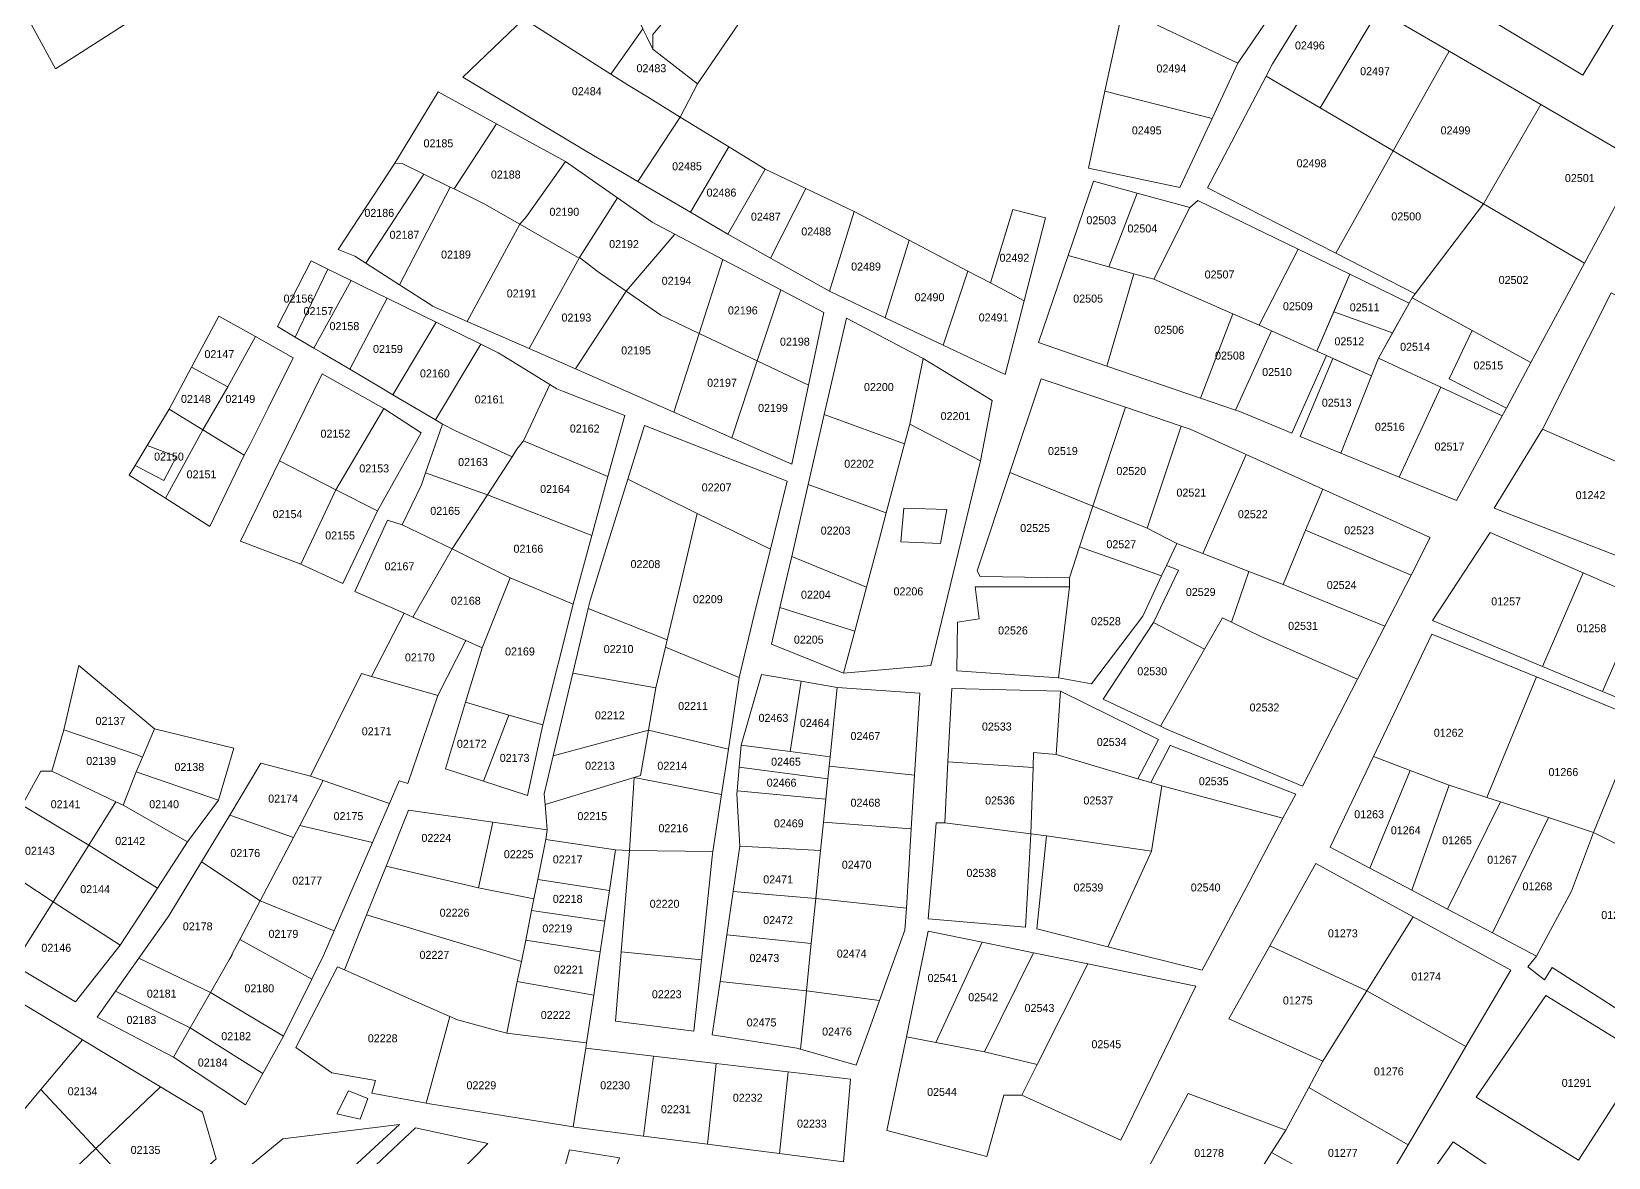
# Model space of a CAD drawing. Header units: metres. Extents: x 245225 to 248406, y 1633796 to 1637634.
# Drawn here: x 247748.6 to 248044.1, y 1635995.3 to 1636206.3 of the extents above; entities that cross this region are included whole.
import ezdxf
from ezdxf.enums import TextEntityAlignment as Align

# ---------------------------------------------------------------- set-up
doc = ezdxf.new("R2010")
doc.units = ezdxf.units.M
doc.header["$MEASUREMENT"] = 0
doc.layers.add('historique_numero_parcelle', color=7, linetype='Continuous')
doc.layers.add('LIMITES_PARCELLES', color=7, linetype='Continuous', lineweight=0, true_color=0xffffff)
doc.styles.add('Style-FANCY', font='FANCY.shx')

msp = doc.modelspace()

# ---------------------------------------------------------------- linework, layer by layer
at = {"layer": 'limites_parcelles', "flags": 128}
for points in [[(247749.722, 1636220.189), (247758.85, 1636225.349), (247766.655, 1636208.019), (247753.161, 1636199.287), (247744.298, 1636215.559), (247749.722, 1636220.189)], [(247863.202, 1636206.795), (247857.208, 1636198.311), (247840.883, 1636208.701), (247853.968, 1636217.415), (247862.231, 1636208.758), (247863.202, 1636206.795)], [(247881.911, 1636208.898), (247873.415, 1636196.513), (247865.08, 1636202.995), (247865.08, 1636205.773), (247873.251, 1636215.615), (247881.911, 1636208.898)], [(248001.07, 1636210.307), (247990.087, 1636192.001), (247979.966, 1636197.947), (247981.156, 1636200.217), (247990.999, 1636216.171), (248001.07, 1636210.307)], [(247870.199, 1636190.268), (247862.236, 1636178.217), (247852.91, 1636183.68), (247829.453, 1636197.747), (247840.883, 1636208.701), (247857.208, 1636198.311), (247860.45, 1636196.248), (247864.055, 1636194.037), (247870.199, 1636190.268)], [(247873.415, 1636196.513), (247870.199, 1636190.268), (247864.055, 1636194.037), (247860.45, 1636196.248), (247857.208, 1636198.311), (247863.202, 1636206.795), (247863.941, 1636205.299), (247865.08, 1636202.995), (247873.415, 1636196.513)], [(247990.087, 1636192.001), (248003.814, 1636183.937), (247993.037, 1636164.752), (247968.984, 1636176.993), (247979.966, 1636197.947), (247990.087, 1636192.001)], [(247835.748, 1636189.025), (247827.822, 1636176.795), (247827.092, 1636177.153), (247822.181, 1636179.567), (247818.117, 1636181.564), (247816.723, 1636181.662), (247824.819, 1636194.997), (247835.748, 1636189.025)], [(247841.4, 1636171.642), (247840.165, 1636170.184), (247833.463, 1636174.023), (247827.822, 1636176.795), (247835.748, 1636189.025), (247848.676, 1636181.961), (247841.4, 1636171.642)], [(247822.181, 1636179.567), (247811.31, 1636162.906), (247809.253, 1636164.234), (247806.086, 1636165.47), (247816.723, 1636181.662), (247818.117, 1636181.564), (247822.181, 1636179.567)], [(247858.468, 1636175.114), (247851.331, 1636163.983), (247851.321, 1636163.99), (247851.239, 1636163.84), (247848.215, 1636165.572), (247840.165, 1636170.184), (247841.4, 1636171.642), (247848.676, 1636181.961), (247856.206, 1636176.696), (247858.468, 1636175.114)], [(247827.822, 1636176.795), (247833.463, 1636174.023), (247840.165, 1636170.184), (247830.278, 1636151.992), (247823.805, 1636154.841), (247823.668, 1636154.929), (247817.587, 1636158.854), (247827.092, 1636177.153), (247827.822, 1636176.795)], [(247851.331, 1636163.983), (247858.468, 1636175.114), (247864.948, 1636170.584), (247869.183, 1636168.353), (247860.089, 1636157.637), (247854.821, 1636161.291), (247851.331, 1636163.983)], [(247950.512, 1636162.229), (247955.795, 1636176.008), (247965.678, 1636173.309), (247958.958, 1636159.876), (247955.213, 1636160.92), (247950.512, 1636162.229)], [(247986.005, 1636165.511), (247978.67, 1636151.277), (247973.776, 1636153.412), (247958.958, 1636159.876), (247965.678, 1636173.309), (247967.219, 1636174.657), (247986.005, 1636165.511)], [(248039.648, 1636162.884), (248029.601, 1636144.258), (248007.358, 1636156.425), (248007.928, 1636157.174), (248020.724, 1636174.001), (248039.648, 1636162.884)], [(247830.278, 1636151.992), (247840.165, 1636170.184), (247848.215, 1636165.572), (247851.239, 1636163.84), (247841.9, 1636146.878), (247830.278, 1636151.992)], [(247878.21, 1636163.598), (247873.759, 1636149.732), (247866.569, 1636153.141), (247860.089, 1636157.637), (247869.183, 1636168.353), (247878.21, 1636163.598)], [(247995.672, 1636160.804), (247989.51, 1636146.399), (247980.998, 1636150.23), (247978.67, 1636151.277), (247986.005, 1636165.511), (247995.672, 1636160.804)], [(247851.331, 1636163.983), (247854.821, 1636161.291), (247860.089, 1636157.637), (247850.559, 1636143.067), (247841.9, 1636146.878), (247851.239, 1636163.84), (247851.321, 1636163.99), (247851.331, 1636163.983)], [(247801.553, 1636146.963), (247808.506, 1636159.65), (247810.923, 1636158.465), (247815.31, 1636156.313), (247808.274, 1636143), (247803.142, 1636146.026), (247801.553, 1636146.963)], [(247919.495, 1636147.505), (247924.094, 1636161.416), (247928.316, 1636159.206), (247934.647, 1636155.847), (247931.094, 1636142.008), (247919.495, 1636147.505)], [(247958.958, 1636159.876), (247973.776, 1636153.412), (247967.68, 1636137.602), (247950.157, 1636143.612), (247955.213, 1636160.92), (247958.958, 1636159.876)], [(247808.274, 1636143), (247815.31, 1636156.313), (247822.041, 1636153.011), (247824.487, 1636151.811), (247816.358, 1636138.232), (247813.978, 1636139.636), (247808.274, 1636143)], [(247873.759, 1636149.732), (247869.012, 1636134.946), (247850.559, 1636143.067), (247860.089, 1636157.637), (247866.569, 1636153.141), (247873.759, 1636149.732)], [(248018.611, 1636150.269), (248014.274, 1636141.239), (248025.005, 1636135.736), (248024.237, 1636134.314), (248012.741, 1636139.636), (248001.027, 1636145.06), (248006.784, 1636155.394), (248007.358, 1636156.425), (248018.611, 1636150.269)], [(248065.705, 1636146.039), (248059.752, 1636132.28), (248055.271, 1636121.457), (248031.764, 1636131.763), (248031.93, 1636132.034), (248044.614, 1636157.319), (248065.705, 1636146.039)], [(247978.67, 1636151.277), (247980.998, 1636150.23), (247974.252, 1636135.348), (247967.68, 1636137.602), (247973.776, 1636153.412), (247978.67, 1636151.277)], [(248003.677, 1636149.817), (248001.027, 1636145.06), (247999.736, 1636141.798), (247991.271, 1636145.607), (247989.51, 1636146.399), (247992.676, 1636153.803), (248003.677, 1636149.817)], [(247913.235, 1636132.748), (247912.246, 1636129.036), (247897.181, 1636134.515), (247901.328, 1636152.592), (247915.748, 1636145.051), (247913.235, 1636132.748)], [(247789.469, 1636128.703), (247788.483, 1636126.927), (247780.764, 1636131.661), (247785.438, 1636139.743), (247790.611, 1636149.131), (247797.662, 1636145.184), (247792.956, 1636135.717), (247789.469, 1636128.703)], [(247824.327, 1636133.533), (247832.857, 1636147.705), (247836.108, 1636146.11), (247837.154, 1636145.467), (247845.76, 1636140.179), (247840.851, 1636129.578), (247839.608, 1636128.032), (247838.695, 1636126.63), (247828.098, 1636131.446), (247825.657, 1636132.748), (247824.327, 1636133.533)], [(247991.271, 1636145.607), (247984.832, 1636131.059), (247975.044, 1636135.076), (247974.252, 1636135.348), (247980.998, 1636150.23), (247991.271, 1636145.607)], [(248012.741, 1636139.636), (248004.921, 1636122.814), (247993.994, 1636127.299), (247999.736, 1636141.798), (248001.027, 1636145.06), (248012.741, 1636139.636)], [(247859.789, 1636134.336), (247856.663, 1636122.904), (247840.851, 1636129.578), (247845.76, 1636140.179), (247847.089, 1636139.363), (247848.327, 1636138.872), (247859.789, 1636134.336)], [(247768.051, 1636125.006), (247773.404, 1636122.168), (247775.785, 1636126.666), (247770.298, 1636128.695), (247774.46, 1636135.526), (247780.764, 1636131.661), (247773.751, 1636118.841), (247766.937, 1636123.177), (247768.051, 1636125.006)], [(247834.056, 1636119.505), (247822.473, 1636123.619), (247825.657, 1636132.748), (247828.098, 1636131.446), (247838.695, 1636126.63), (247834.056, 1636119.505)], [(247926.464, 1636125.869), (247917.164, 1636087.507), (247900.799, 1636086.049), (247902.891, 1636093.903), (247904.279, 1636099.116), (247905.101, 1636102.203), (247907.395, 1636110.818), (247908.802, 1636116.103), (247912.246, 1636129.036), (247913.235, 1636132.748), (247926.464, 1636125.869)], [(247856.663, 1636122.904), (247853.64, 1636111.847), (247834.056, 1636119.505), (247838.695, 1636126.63), (247839.608, 1636128.032), (247840.851, 1636129.578), (247856.663, 1636122.904)], [(247890.216, 1636122.032), (247887.096, 1636109.278), (247873.393, 1636116.01), (247860.366, 1636122.411), (247863.493, 1636132.483), (247876.125, 1636127.543), (247890.216, 1636122.032)], [(247976.263, 1636127.042), (247968.115, 1636108.469), (247963.231, 1636110.346), (247957.675, 1636113.257), (247964.07, 1636132.356), (247965.77, 1636131.782), (247976.263, 1636127.042)], [(248055.271, 1636121.457), (248049.083, 1636106.507), (248046.376, 1636107.824), (248022.722, 1636116.952), (248031.764, 1636131.763), (248055.271, 1636121.457)], [(247990.586, 1636120.571), (247987.396, 1636112.878), (247983.169, 1636102.683), (247976.764, 1636105.145), (247968.115, 1636108.469), (247976.263, 1636127.042), (247990.586, 1636120.571)], [(247834.056, 1636119.505), (247827.463, 1636109.379), (247818.117, 1636113.83), (247821.689, 1636121.371), (247822.473, 1636123.619), (247834.056, 1636119.505)], [(247870.249, 1636102.737), (247867.776, 1636092.297), (247852.948, 1636098.164), (247853.306, 1636099.675), (247856.091, 1636108.643), (247860.366, 1636122.411), (247873.393, 1636116.01), (247870.249, 1636102.737)], [(247907.395, 1636110.818), (247905.101, 1636102.203), (247891.086, 1636107.951), (247893.177, 1636117.062), (247894.176, 1636121.42), (247908.802, 1636116.103), (247907.395, 1636110.818)], [(247947.529, 1636117.356), (247945.016, 1636109.709), (247943.122, 1636103.948), (247926.4, 1636104.16), (247925.871, 1636105.218), (247931.992, 1636123.635), (247947.529, 1636117.356)], [(247853.64, 1636111.847), (247850.131, 1636099.014), (247838.357, 1636103.908), (247835.307, 1636105.44), (247827.463, 1636109.379), (247834.056, 1636119.505), (247853.64, 1636111.847)], [(247884.084, 1636096.965), (247881.22, 1636085.255), (247867.451, 1636090.922), (247867.776, 1636092.297), (247870.249, 1636102.737), (247873.393, 1636116.01), (247887.096, 1636109.278), (247884.084, 1636096.965)], [(247957.675, 1636113.257), (247963.231, 1636110.346), (247961.325, 1636106.266), (247960.397, 1636104.278), (247945.016, 1636109.709), (247947.529, 1636117.356), (247957.675, 1636113.257)], [(247818.117, 1636113.83), (247827.463, 1636109.379), (247820.083, 1636096.582), (247818.497, 1636097.286), (247809.253, 1636101.395), (247815.339, 1636114.756), (247818.117, 1636113.83)], [(247838.357, 1636103.908), (247833.066, 1636090.811), (247830.025, 1636092.163), (247820.083, 1636096.582), (247827.463, 1636109.379), (247835.307, 1636105.44), (247838.357, 1636103.908)], [(247960.397, 1636104.278), (247956.88, 1636096.751), (247947.25, 1636084.051), (247941.111, 1636085.216), (247943.122, 1636102.255), (247943.122, 1636103.948), (247945.016, 1636109.709), (247960.397, 1636104.278)], [(247968.115, 1636108.469), (247976.764, 1636105.145), (247973.51, 1636095.631), (247971.83, 1636096.456), (247968.456, 1636090.575), (247958.891, 1636095.587), (247963.575, 1636105.348), (247961.325, 1636106.266), (247963.231, 1636110.346), (247968.115, 1636108.469)], [(247904.279, 1636099.116), (247902.891, 1636093.903), (247888.887, 1636098.365), (247890.308, 1636104.558), (247891.086, 1636107.951), (247905.101, 1636102.203), (247904.279, 1636099.116)], [(247850.131, 1636099.014), (247844.443, 1636076.365), (247838.092, 1636078.22), (247829.944, 1636080.599), (247833.066, 1636090.811), (247838.357, 1636103.908), (247850.131, 1636099.014)], [(248002.226, 1636094.867), (247997.124, 1636084.935), (247979.106, 1636092.884), (247973.51, 1636095.631), (247976.764, 1636105.145), (247983.169, 1636102.683), (248002.226, 1636094.867)], [(247941.111, 1636085.216), (247922.061, 1636086.486), (247922.153, 1636095.636), (247926.189, 1636096.222), (247925.448, 1636102.255), (247943.122, 1636102.255), (247941.111, 1636085.216)], [(247820.083, 1636096.582), (247830.025, 1636092.163), (247824.758, 1636081.869), (247812.364, 1636085.449), (247818.497, 1636097.286), (247820.083, 1636096.582)], [(247867.776, 1636092.297), (247867.451, 1636090.922), (247865.656, 1636083.344), (247850.071, 1636086.036), (247852.948, 1636098.164), (247867.776, 1636092.297)], [(248062.016, 1636094.995), (248054.038, 1636078.051), (248043.023, 1636082.639), (248050.555, 1636100.009), (248061.232, 1636095.376), (248062.016, 1636094.995)], [(247973.51, 1636095.631), (247979.106, 1636092.884), (247997.124, 1636084.935), (247986.831, 1636064.896), (247961.325, 1636075.585), (247960.169, 1636076.132), (247968.456, 1636090.575), (247971.83, 1636096.456), (247973.51, 1636095.631)], [(248030.632, 1636085.383), (248021.33, 1636062.786), (248014.27, 1636065.102), (248006.993, 1636067.854), (248000.127, 1636070.451), (248011.067, 1636093.365), (248030.632, 1636085.383)], [(247879.212, 1636071.831), (247864.251, 1636075.365), (247865.656, 1636083.344), (247867.451, 1636090.922), (247881.22, 1636085.255), (247879.212, 1636071.831)], [(247771.707, 1636075.613), (247769.426, 1636070.325), (247768.454, 1636070.756), (247754.696, 1636075.413), (247757.521, 1636087.529), (247771.707, 1636075.613)], [(247812.364, 1636085.449), (247824.758, 1636081.869), (247819.149, 1636065.359), (247817.561, 1636065.888), (247815.714, 1636061.627), (247803.304, 1636065.919), (247800.945, 1636066.734), (247810.47, 1636085.996), (247812.364, 1636085.449)], [(248041.363, 1636056.212), (248032.875, 1636058.997), (248023.907, 1636061.94), (248021.33, 1636062.786), (248030.632, 1636085.383), (248050.032, 1636077.469), (248041.363, 1636056.212)], [(247914.126, 1636066.969), (247898.115, 1636068.646), (247898.291, 1636070.386), (247899.609, 1636083.403), (247915.087, 1636082.345), (247914.126, 1636066.969)], [(247941.429, 1636082.676), (247940.636, 1636070.791), (247936.403, 1636071.214), (247936.304, 1636068.363), (247920.371, 1636069.475), (247921.109, 1636083.205), (247941.429, 1636082.676)], [(248069.699, 1636069.446), (248059.278, 1636052.167), (248057.022, 1636048.426), (248041.363, 1636056.212), (248050.032, 1636077.469), (248069.699, 1636069.446)], [(247769.426, 1636070.325), (247768.243, 1636067.581), (247765.809, 1636061.337), (247764.455, 1636061.981), (247752.474, 1636067.687), (247754.696, 1636075.413), (247768.454, 1636070.756), (247769.426, 1636070.325)], [(247768.243, 1636067.581), (247769.426, 1636070.325), (247771.707, 1636075.613), (247786.552, 1636072.026), (247783.694, 1636062.289), (247768.243, 1636067.581)], [(247862.756, 1636066.872), (247861.57, 1636066.515), (247844.86, 1636061.481), (247844.707, 1636063.427), (247846.406, 1636070.587), (247864.251, 1636075.365), (247862.756, 1636066.872)], [(247879.212, 1636071.831), (247877.935, 1636063.296), (247861.57, 1636066.515), (247862.756, 1636066.872), (247864.251, 1636075.365), (247879.212, 1636071.831)], [(247897.874, 1636066.26), (247881.258, 1636068.427), (247881.617, 1636072.555), (247890.795, 1636071.361), (247898.291, 1636070.386), (247898.115, 1636068.646), (247897.874, 1636066.26)], [(247940.636, 1636070.791), (247955.939, 1636066.29), (247958.375, 1636065.573), (247960.427, 1636064.97), (247958.522, 1636052.693), (247938.837, 1636055.551), (247935.873, 1636055.974), (247936.304, 1636068.363), (247936.403, 1636071.214), (247940.636, 1636070.791)], [(247983.141, 1636058.865), (247960.427, 1636064.97), (247958.375, 1636065.573), (247962.035, 1636072.531), (247962.066, 1636072.516), (247985.561, 1636063.414), (247983.141, 1636058.865)], [(247764.455, 1636061.981), (247759.351, 1636053.853), (247746.857, 1636061.327), (247750.357, 1636067.687), (247752.474, 1636067.687), (247764.455, 1636061.981)], [(247800.945, 1636066.734), (247803.304, 1636065.919), (247798.907, 1636057.537), (247797.71, 1636055.256), (247785.785, 1636059.483), (247791.632, 1636069.169), (247800.945, 1636066.734)], [(247914.126, 1636066.969), (247913.495, 1636056.885), (247897.053, 1636058.155), (247897.488, 1636062.448), (247897.874, 1636066.26), (247898.115, 1636068.646), (247914.126, 1636066.969)], [(247860.715, 1636052.844), (247858.069, 1636052.976), (247845.032, 1636054.888), (247845.237, 1636056.68), (247844.86, 1636061.481), (247861.57, 1636066.515), (247860.715, 1636052.844)], [(247976.284, 1636045.977), (247967.993, 1636030.394), (247950.346, 1636034.806), (247958.522, 1636052.693), (247960.427, 1636064.97), (247983.141, 1636058.865), (247976.284, 1636045.977)], [(248023.907, 1636061.94), (248014.005, 1636041.839), (248007.313, 1636045.377), (248014.27, 1636065.102), (248021.33, 1636062.786), (248023.907, 1636061.94)], [(247765.809, 1636061.337), (247777.874, 1636054.458), (247772.236, 1636045.789), (247759.351, 1636053.853), (247764.455, 1636061.981), (247765.809, 1636061.337)], [(247897.488, 1636062.448), (247897.053, 1636058.155), (247896.514, 1636052.826), (247881.352, 1636053.637), (247880.823, 1636063.427), (247880.877, 1636064.041), (247897.488, 1636062.448)], [(248022.41, 1636037.395), (248032.875, 1636058.997), (248041.363, 1636056.212), (248037.235, 1636045.206), (248030.646, 1636033.04), (248022.41, 1636037.395)], [(247812.553, 1636054.34), (247805.37, 1636037.776), (247791.492, 1636043.405), (247797.71, 1636055.256), (247798.907, 1636057.537), (247812.553, 1636054.34)], [(247845.237, 1636056.68), (247845.032, 1636054.888), (247843.517, 1636047.367), (247842.792, 1636043.764), (247832.411, 1636045.839), (247835.059, 1636058.134), (247845.237, 1636056.68)], [(247913.018, 1636049.244), (247912.568, 1636042.04), (247895.608, 1636043.869), (247896.323, 1636050.94), (247896.514, 1636052.826), (247897.053, 1636058.155), (247913.495, 1636056.885), (247913.018, 1636049.244)], [(247935.507, 1636049.212), (247934.924, 1636038.446), (247916.669, 1636040.033), (247917.635, 1636051.535), (247918.18, 1636058.018), (247919.757, 1636058.045), (247935.873, 1636055.974), (247935.507, 1636049.212)], [(248066.248, 1636033.187), (248059.615, 1636024.351), (248054.459, 1636017.482), (248042.866, 1636024.956), (248033.61, 1636030.923), (248032.128, 1636028.595), (248029.059, 1636031.029), (248030.646, 1636033.04), (248037.235, 1636045.206), (248041.363, 1636056.212), (248057.022, 1636048.426), (248052.793, 1636041.416), (248066.248, 1636033.187)], [(247876.337, 1636052.614), (247876.193, 1636051.653), (247874.159, 1636032.334), (247859.145, 1636033.855), (247860.715, 1636052.844), (247876.337, 1636052.614)], [(247896.514, 1636052.826), (247896.323, 1636050.94), (247895.608, 1636043.869), (247880.114, 1636045.162), (247881.352, 1636053.637), (247896.514, 1636052.826)], [(247785.675, 1636032.318), (247782.173, 1636026.223), (247768.749, 1636032.634), (247774.381, 1636040.593), (247780.485, 1636050.704), (247791.492, 1636043.405), (247787.693, 1636036.165), (247786.198, 1636033.314), (247786.234, 1636033.291), (247785.675, 1636032.318)], [(247832.411, 1636045.839), (247842.792, 1636043.764), (247842.355, 1636041.594), (247841.241, 1636036.061), (247840.43, 1636032.03), (247823.122, 1636037.244), (247811.411, 1636040.772), (247815.076, 1636049.876), (247832.411, 1636045.839)], [(248007.523, 1636040.424), (248001.336, 1636030.534), (247998.848, 1636026.557), (247980.667, 1636034.948), (247989.318, 1636050.396), (248007.523, 1636040.424)], [(247856.927, 1636045.333), (247856.073, 1636039.621), (247842.355, 1636041.594), (247842.792, 1636043.764), (247843.517, 1636047.367), (247856.927, 1636045.333)], [(247895.608, 1636043.869), (247895.245, 1636040.284), (247894.75, 1636035.39), (247878.927, 1636037.031), (247880.114, 1636045.162), (247895.608, 1636043.869)], [(247805.37, 1636037.776), (247803.379, 1636033.185), (247801.175, 1636028.746), (247787.693, 1636036.165), (247791.492, 1636043.405), (247805.37, 1636037.776)], [(247909.054, 1636028.887), (247907.541, 1636024.698), (247893.851, 1636026.509), (247894.507, 1636032.992), (247894.75, 1636035.39), (247895.245, 1636040.284), (247895.608, 1636043.869), (247912.568, 1636042.04), (247912.309, 1636037.895), (247909.054, 1636028.887)], [(247840.43, 1636032.03), (247839.672, 1636028.263), (247837.729, 1636018.614), (247835.588, 1636019.181), (247828.442, 1636021.074), (247827.016, 1636021.708), (247818.792, 1636025.364), (247807.269, 1636030.486), (247811.411, 1636040.772), (247823.122, 1636037.244), (247840.43, 1636032.03)], [(248020.107, 1636020.669), (248017.429, 1636016.12), (247998.848, 1636026.557), (248001.336, 1636030.534), (248007.523, 1636040.424), (248025.831, 1636030.394), (248020.107, 1636020.669)], [(247801.175, 1636028.746), (247795.865, 1636018.051), (247782.173, 1636026.223), (247785.675, 1636032.318), (247786.234, 1636033.291), (247786.198, 1636033.314), (247787.693, 1636036.165), (247801.175, 1636028.746)], [(247855.211, 1636033.857), (247853.998, 1636025.739), (247839.672, 1636028.263), (247840.43, 1636032.03), (247841.241, 1636036.061), (247855.211, 1636033.857)], [(247894.75, 1636035.39), (247894.507, 1636032.992), (247893.851, 1636026.509), (247877.651, 1636028.294), (247878.927, 1636037.031), (247894.75, 1636035.39)], [(247998.848, 1636026.557), (247995.052, 1636020.489), (247990.588, 1636013.355), (247973.02, 1636021.292), (247980.667, 1636034.948), (247998.848, 1636026.557)], [(247827.016, 1636021.708), (247822.615, 1636005.483), (247812.428, 1636007.335), (247813.09, 1636009.717), (247804.888, 1636011.172), (247798.141, 1636015.934), (247805.946, 1636031.016), (247807.269, 1636030.486), (247818.792, 1636025.364), (247827.016, 1636021.708)], [(247934.232, 1636007.005), (247937.1, 1636012.712), (247946.581, 1636031.576), (247966.829, 1636027.43), (247952.753, 1635998.538), (247934.232, 1636007.005)], [(247853.998, 1636025.739), (247852.662, 1636016.802), (247841.18, 1636018.195), (247837.729, 1636018.614), (247839.672, 1636028.263), (247853.998, 1636025.739)], [(247893.851, 1636026.509), (247893.647, 1636024.493), (247892.748, 1636015.608), (247892.068, 1636015.802), (247876.193, 1636018.316), (247877.651, 1636028.294), (247893.851, 1636026.509)], [(247905.845, 1636020.004), (247903.18, 1636012.627), (247892.748, 1636015.608), (247893.647, 1636024.493), (247893.851, 1636026.509), (247907.541, 1636024.698), (247905.845, 1636020.004)], [(248013.65, 1636009.7), (248006.586, 1635997.7), (247987.961, 1636008.423), (247990.588, 1636013.355), (247995.052, 1636020.489), (247998.848, 1636026.557), (248017.429, 1636016.12), (248013.65, 1636009.7)], [(247758.219, 1636017.377), (247750.384, 1636008.057), (247742.698, 1635998.914), (247730.687, 1636008.881), (247737.51, 1636017.209), (247744.459, 1636025.69), (247758.219, 1636017.377)], [(247852.513, 1636015.802), (247850.154, 1636001.024), (247839.999, 1636002.669), (247831.451, 1636004.053), (247823.303, 1636005.372), (247822.615, 1636005.483), (247827.016, 1636021.708), (247828.442, 1636021.074), (247835.588, 1636019.181), (247837.729, 1636018.614), (247841.18, 1636018.195), (247852.662, 1636016.802), (247852.513, 1636015.802)], [(247918.1, 1636016.874), (247927.195, 1636015.122), (247937.1, 1636012.712), (247934.232, 1636007.005), (247930.845, 1636007.005), (247927.67, 1635995.469), (247908.938, 1636000.337), (247912.568, 1636017.94), (247918.1, 1636016.874)], [(247865.164, 1636014.318), (247863.305, 1635999.325), (247850.396, 1636000.985), (247850.154, 1636001.024), (247852.513, 1636015.802), (247865.164, 1636014.318)], [(247890.393, 1636011.357), (247888.794, 1635996.047), (247883.382, 1635996.743), (247875.299, 1635997.783), (247876.936, 1636012.936), (247884.369, 1636012.064), (247890.393, 1636011.357)], [(247723.187, 1635998.022), (247730.687, 1636008.881), (247742.698, 1635998.914), (247750.384, 1636008.057), (247760.691, 1635997.003), (247752.858, 1635989.547), (247764.255, 1635977.753), (247753.849, 1635968.247), (247732.894, 1635990.314), (247723.187, 1635998.022)], [(247772.023, 1635984.849), (247760.691, 1635997.003), (247772.824, 1636008.553), (247780.678, 1636003.808), (247783.218, 1635995.076), (247772.023, 1635984.849)], [(248006.586, 1635997.7), (247999.661, 1635985.937), (247981.024, 1635996.223), (247983.709, 1636000.443), (247987.961, 1636008.423), (248006.586, 1635997.7)], [(247983.709, 1636000.443), (247981.024, 1635996.223), (247978.569, 1635992.367), (247974.214, 1635985.524), (247973.009, 1635983.63), (247956.903, 1635991.462), (247965.4, 1636007.322), (247983.709, 1636000.443)], [(247805.781, 1635990.635), (247799.067, 1635984.449), (247788.694, 1635992.983), (247795.729, 1635998.832), (247817.588, 1636001.514), (247805.781, 1635990.635)], [(247858.818, 1635995.229), (247855.674, 1635986.832), (247852.683, 1635988.059), (247847.618, 1635990.137), (247849.47, 1635996.752), (247858.818, 1635995.229)]]:
    msp.add_lwpolyline(points, close=True, dxfattribs=at)
at = {"layer": 'limites_parcelles'}
for points in [[(247974.674, 1636200.349), (247953.132, 1636210.532), (247958.002, 1636233.018), (247986.845, 1636218.209)], [(248047.664, 1636211.846), (248039.318, 1636198.113), (248020.799, 1636209.224), (248028.52, 1636221.453)], [(247974.674, 1636200.349), (247969.862, 1636190.021), (247949.794, 1636195.116), (247953.132, 1636210.532)], [(248014.3, 1636202.605), (248003.814, 1636183.937), (247990.087, 1636192.001), (248001.07, 1636210.307)], [(248031.474, 1636192.606), (248020.724, 1636174.001), (248003.814, 1636183.937), (248014.3, 1636202.605)], [(247969.862, 1636190.021), (247963.826, 1636177.066), (247946.673, 1636180.706), (247949.794, 1636195.116)], [(248039.648, 1636162.884), (248020.724, 1636174.001), (248031.474, 1636192.606), (248049.895, 1636181.881)], [(247879.334, 1636184.665), (247872.131, 1636172.419), (247862.236, 1636178.217), (247870.199, 1636190.268)], [(247872.131, 1636172.419), (247879.334, 1636184.665), (247886.115, 1636180.505), (247879.103, 1636168.335)], [(248020.724, 1636174.001), (248007.928, 1636157.174), (247993.037, 1636164.752), (248003.814, 1636183.937)], [(247893.716, 1636176.886), (247887.141, 1636163.814), (247879.103, 1636168.335), (247886.115, 1636180.505)], [(247811.31, 1636162.906), (247822.181, 1636179.567), (247827.092, 1636177.153), (247817.587, 1636158.854)], [(247887.141, 1636163.814), (247893.716, 1636176.886), (247902.784, 1636172.568), (247898.153, 1636157.619)], [(247955.795, 1636176.008), (247950.512, 1636162.229), (247942.909, 1636164.347), (247947.66, 1636178.23)], [(247913.071, 1636167.185), (247908.593, 1636152.672), (247898.153, 1636157.619), (247902.784, 1636172.568)], [(247934.647, 1636155.847), (247928.316, 1636159.206), (247932.549, 1636172.965), (247938.635, 1636171.377)], [(247924.094, 1636161.416), (247919.495, 1636147.505), (247908.593, 1636152.672), (247913.071, 1636167.185)], [(247804.173, 1636161.776), (247798.036, 1636149.038), (247794.701, 1636151.004), (247801.051, 1636163.307)], [(247889.034, 1636157.896), (247884.632, 1636144.575), (247873.759, 1636149.732), (247878.21, 1636163.598)], [(247955.213, 1636160.92), (247950.157, 1636143.612), (247937.32, 1636148.015), (247942.909, 1636164.347)], [(247798.036, 1636149.038), (247804.173, 1636161.776), (247808.506, 1636159.65), (247801.553, 1636146.963)], [(248003.677, 1636149.817), (247992.676, 1636153.803), (247995.672, 1636160.804), (248006.784, 1636155.394)], [(247894.242, 1636140.018), (247884.632, 1636144.575), (247889.034, 1636157.896), (247897.095, 1636153.65)], [(247790.611, 1636149.131), (247785.438, 1636139.743), (247778.63, 1636143.389), (247783.721, 1636152.989)], [(247816.358, 1636138.232), (247824.487, 1636151.811), (247832.857, 1636147.705), (247824.327, 1636133.533)], [(248025.005, 1636135.736), (248014.274, 1636141.239), (248018.611, 1636150.269), (248029.601, 1636144.258)], [(247884.632, 1636144.575), (247879.87, 1636130.168), (247869.012, 1636134.946), (247873.759, 1636149.732)], [(247894.242, 1636140.018), (247891.142, 1636125.207), (247879.87, 1636130.168), (247884.632, 1636144.575)], [(247926.464, 1636125.869), (247913.235, 1636132.748), (247915.748, 1636145.051), (247928.665, 1636137.152)], [(247986.377, 1636130.425), (247992.499, 1636145.054), (247999.736, 1636141.798), (247993.994, 1636127.299)], [(247785.438, 1636139.743), (247780.764, 1636131.661), (247774.46, 1636135.526), (247778.63, 1636143.389)], [(247805.681, 1636120.445), (247795.123, 1636125.823), (247803.122, 1636142.127), (247814.677, 1636135.658)], [(247953.617, 1636135.879), (247947.529, 1636117.356), (247931.992, 1636123.635), (247937.83, 1636141.201)], [(248024.237, 1636134.314), (248015.658, 1636118.408), (248004.921, 1636122.814), (248012.741, 1636139.636)], [(247813.487, 1636116.476), (247805.681, 1636120.445), (247814.677, 1636135.658), (247821.653, 1636131.114)], [(247964.07, 1636132.356), (247957.675, 1636113.257), (247947.529, 1636117.356), (247953.617, 1636135.879)], [(247908.802, 1636116.103), (247894.176, 1636121.42), (247897.181, 1636134.515), (247912.246, 1636129.036)], [(247773.751, 1636118.841), (247780.764, 1636131.661), (247788.483, 1636126.927), (247782.071, 1636113.546)], [(247768.051, 1636125.006), (247770.298, 1636128.695), (247775.785, 1636126.666), (247773.404, 1636122.168)], [(247805.681, 1636120.445), (247799.073, 1636106.482), (247787.786, 1636110.794), (247795.123, 1636125.823)], [(247799.073, 1636106.482), (247805.681, 1636120.445), (247813.487, 1636116.476), (247807.004, 1636102.85)], [(248007.139, 1636104.433), (247987.396, 1636112.878), (247990.586, 1636120.571), (248010.75, 1636111.462)], [(247912.068, 1636116.993), (247920.137, 1636116.729), (247918.947, 1636110.379), (247911.538, 1636110.643)], [(248007.139, 1636104.433), (248002.226, 1636094.867), (247983.169, 1636102.683), (247987.396, 1636112.878)], [(248039.409, 1636104.846), (248031.762, 1636087.329), (248011.173, 1636095.905), (248021.968, 1636112.415)], [(248050.555, 1636100.009), (248043.023, 1636082.639), (248031.762, 1636087.329), (248039.409, 1636104.846)], [(247902.891, 1636093.903), (247900.799, 1636086.049), (247887.305, 1636091.473), (247888.887, 1636098.365)], [(247968.456, 1636090.575), (247960.169, 1636076.132), (247949.472, 1636081.194), (247958.891, 1636095.587)], [(247865.656, 1636083.344), (247864.251, 1636075.365), (247846.406, 1636070.587), (247850.071, 1636086.036)], [(247892.855, 1636084.539), (247890.795, 1636071.361), (247881.617, 1636072.555), (247885.453, 1636085.784)], [(247899.609, 1636083.403), (247898.291, 1636070.386), (247890.795, 1636071.361), (247892.855, 1636084.539)], [(247959.807, 1636073.628), (247955.939, 1636066.29), (247940.636, 1636070.791), (247941.429, 1636082.676)], [(247838.092, 1636078.22), (247833.322, 1636065.815), (247826.239, 1636068.11), (247829.944, 1636080.599)], [(247833.322, 1636065.815), (247838.092, 1636078.22), (247844.443, 1636076.365), (247841.585, 1636063.136)], [(247783.694, 1636062.289), (247777.874, 1636054.458), (247765.809, 1636061.337), (247768.243, 1636067.581)], [(247897.874, 1636066.26), (247897.488, 1636062.448), (247880.877, 1636064.041), (247881.258, 1636068.427)], [(247936.304, 1636068.363), (247935.873, 1636055.974), (247919.757, 1636058.045), (247920.371, 1636069.475)], [(248006.993, 1636067.854), (247999.428, 1636049.547), (247992.017, 1636053.465), (248000.127, 1636070.451)], [(247999.428, 1636049.547), (248006.993, 1636067.854), (248014.27, 1636065.102), (248007.313, 1636045.377)], [(247815.714, 1636061.627), (247812.553, 1636054.34), (247798.907, 1636057.537), (247803.304, 1636065.919)], [(247877.935, 1636063.296), (247876.337, 1636052.614), (247860.715, 1636052.844), (247861.57, 1636066.515)], [(248032.875, 1636058.997), (248022.41, 1636037.395), (248014.005, 1636041.839), (248023.907, 1636061.94)], [(247759.351, 1636053.853), (247752.685, 1636043.239), (247741.079, 1636050.829), (247746.857, 1636061.327)], [(247797.71, 1636055.256), (247791.492, 1636043.405), (247780.485, 1636050.704), (247785.785, 1636059.483)], [(247832.411, 1636045.839), (247815.076, 1636049.876), (247819.307, 1636060.384), (247835.059, 1636058.134)], [(247772.236, 1636045.789), (247765.279, 1636035.09), (247752.685, 1636043.239), (247759.351, 1636053.853)], [(247858.069, 1636052.976), (247856.927, 1636045.333), (247843.517, 1636047.367), (247845.032, 1636054.888)], [(247958.522, 1636052.693), (247950.346, 1636034.806), (247937.028, 1636038.135), (247938.837, 1636055.551)], [(247752.685, 1636043.239), (247745.277, 1636031.386), (247734.164, 1636038.265), (247741.079, 1636050.829)], [(247765.279, 1636035.09), (247756.886, 1636024.505), (247745.277, 1636031.386), (247752.685, 1636043.239)], [(247856.073, 1636039.621), (247855.211, 1636033.857), (247841.241, 1636036.061), (247842.355, 1636041.594)], [(247926.747, 1636035.637), (247918.1, 1636016.874), (247912.568, 1636017.94), (247916.644, 1636037.705)], [(247918.1, 1636016.874), (247926.747, 1636035.637), (247936.371, 1636033.666), (247927.195, 1636015.122)], [(247778.385, 1636019.629), (247764.4, 1636026.49), (247768.749, 1636032.634), (247782.173, 1636026.223)], [(247874.159, 1636032.334), (247872.753, 1636018.977), (247858.069, 1636020.829), (247859.145, 1636033.855)], [(247946.581, 1636031.576), (247937.1, 1636012.712), (247927.195, 1636015.122), (247936.371, 1636033.666)], [(247778.385, 1636019.629), (247775.228, 1636014.135), (247760.939, 1636021.599), (247764.4, 1636026.49)], [(247791.981, 1636011.045), (247778.385, 1636019.629), (247782.173, 1636026.223), (247795.865, 1636018.051)], [(248051.019, 1636014.201), (248038.531, 1635994.834), (248019.375, 1636006.581), (248032.393, 1636025.631)], [(247772.824, 1636008.553), (247760.691, 1635997.003), (247750.384, 1636008.057), (247758.219, 1636017.377)], [(247791.981, 1636011.045), (247788.71, 1636005.145), (247775.228, 1636014.135), (247778.385, 1636019.629)], [(247863.305, 1635999.325), (247865.164, 1636014.318), (247876.936, 1636012.936), (247875.299, 1635997.783)], [(247888.794, 1635996.047), (247890.393, 1636011.357), (247902.122, 1636009.981), (247900.799, 1635994.503)], [(247808.063, 1636007.798), (247811.635, 1636006.343), (247810.225, 1636002.507), (247805.88, 1636003.499)], [(247817.36, 1635980.768), (247807.83, 1635988.889), (247820.579, 1636000.868), (247834.124, 1635997.943)], [(247772.023, 1635984.849), (247764.255, 1635977.753), (247752.858, 1635989.547), (247760.691, 1635997.003)], [(248028.794, 1635978.218), (248009.215, 1635990.071), (248015.05, 1635998.217), (248033.465, 1635985.835)]]:
    msp.add_3dface(points, dxfattribs=at)

# ---------------------------------------------------------------- texts
at = {"layer": 'historique_numero_parcelle', "style": 'Style-FANCY'}
for s, p in [('02496', (247988.185542, 1636203.685321)), ('02483', (247864.796782, 1636199.426181)), ('02494', (247962.228872, 1636199.373242)), ('02497', (248000.39441, 1636198.859899)), ('02484', (247852.690509, 1636195.114101)), ('02185', (247824.885918, 1636185.352797)), ('02495', (247957.612074, 1636187.771696)), ('02499', (248015.475953, 1636187.771696)), ('02188', (247837.505168, 1636179.50069)), ('02485', (247871.465491, 1636181.04851)), ('02498', (247988.493329, 1636181.611583)), ('02486', (247877.92901, 1636176.120419)), ('02501', (248038.765139, 1636178.839532)), ('02186', (247813.8056, 1636172.313891)), ('02190', (247848.48289, 1636172.519228)), ('02487', (247886.239248, 1636171.603003)), ('02503', (247949.096644, 1636170.934053)), ('02500', (248006.242355, 1636171.652733)), ('02187', (247818.524995, 1636168.207149)), ('02488', (247895.678037, 1636168.830952)), ('02504', (247956.791309, 1636169.394025)), ('02189', (247828.168975, 1636164.511081)), ('02192', (247859.665803, 1636166.461783)), ('02489', (247905.01423, 1636162.260164)), ('02492', (247932.817619, 1636163.902861)), ('02194', (247869.514974, 1636159.58299)), ('02507', (247971.257279, 1636160.769866)), ('02502', (248026.35108, 1636159.743181)), ('02156', (247798.654439, 1636156.250846)), ('02191', (247840.480439, 1636157.221614)), ('02490', (247916.915312, 1636156.510726)), ('02505', (247946.634352, 1636156.25245)), ('02157', (247802.406504, 1636153.904136)), ('02193', (247850.739992, 1636152.704197)), ('02196', (247881.929033, 1636154.038888)), ('02491', (247928.918989, 1636152.711989)), ('02509', (247985.92844, 1636154.81509)), ('02511', (247998.445095, 1636154.609753)), ('02158', (247807.272464, 1636151.088084)), ('02506', (247961.81849, 1636150.400342)), ('02159', (247815.42148, 1636146.805339)), ('02195', (247861.922905, 1636146.544084)), ('02198', (247891.675609, 1636148.186781)), ('02512', (247995.57242, 1636148.244303)), ('02514', (248007.883884, 1636147.217617)), ('02147', (247783.833049, 1636145.844655)), ('02508', (247973.206594, 1636145.57492)), ('02515', (248021.631685, 1636143.726886)), ('02160', (247824.215383, 1636142.229255)), ('02510', (247982.02981, 1636142.494864)), ('02197', (247878.030403, 1636140.486639)), ('02200', (247907.417611, 1636139.678125)), ('02148', (247779.436097, 1636137.455167)), ('02149', (247787.760992, 1636137.455167)), ('02161', (247834.474936, 1636137.359832)), ('02199', (247887.571788, 1636135.763886)), ('02513', (247993.212723, 1636136.745425)), ('02162', (247852.297245, 1636131.903732)), ('02201', (247921.780985, 1636134.236691)), ('02516', (248003.164489, 1636132.228009)), ('02152', (247805.583301, 1636130.943047)), ('02150', (247774.397437, 1636126.64894)), ('02519', (247941.901494, 1636127.690655)), ('02517', (248014.347402, 1636128.531941)), ('02151', (247780.491366, 1636123.316241)), ('02153', (247812.852928, 1636124.430928)), ('02163', (247831.367757, 1636125.626283)), ('02202', (247903.724171, 1636125.304527)), ('02520', (247954.721566, 1636123.938562)), ('02164', (247846.727774, 1636120.580857)), ('02207', (247877.01086, 1636120.870529)), ('02521', (247965.97358, 1636119.897846)), ('01242', (248040.775764, 1636119.427999)), ('02154', (247796.613521, 1636115.865437)), ('02165', (247826.150041, 1636116.474115)), ('02522', (247977.484392, 1636115.85713)), ('02155', (247806.462692, 1636111.87603)), ('02203', (247899.312564, 1636112.778964)), ('02525', (247936.701133, 1636113.259527)), ('02523', (247997.408949, 1636112.826593)), ('02166', (247841.744562, 1636109.375318)), ('02527', (247952.847441, 1636110.22899)), ('02167', (247817.590643, 1636106.089924)), ('02208', (247863.673441, 1636106.496932)), ('02524', (247994.134618, 1636102.580493)), ('02168', (247830.019359, 1636099.636472)), ('02209', (247875.369332, 1636099.926144)), ('02204', (247895.619125, 1636100.766743)), ('02206', (247912.957769, 1636101.382754)), ('02529', (247967.726277, 1636101.281691)), ('01257', (248024.963228, 1636099.513508)), ('02526', (247932.550393, 1636094.066127)), ('02528', (247949.964171, 1636095.797862)), ('02531', (247986.907281, 1636094.931995)), ('01258', (248040.942482, 1636094.482749)), ('02210', (247858.64626, 1636090.583306)), ('02205', (247894.285383, 1636092.347922)), ('02170', (247821.401334, 1636089.01761)), ('02169', (247840.16166, 1636090.132298)), ('02530', (247958.643979, 1636086.417629)), ('02211', (247872.599252, 1636079.905776)), ('02532', (247979.676844, 1636079.634999)), ('02137', (247763.434859, 1636077.109892)), ('02212', (247857.004731, 1636078.160411)), ('02463', (247887.668257, 1636077.687861)), ('02464', (247895.406891, 1636076.749177)), ('02533', (247929.525088, 1636076.062006)), ('02171', (247813.310943, 1636075.172023)), ('02172', (247831.133253, 1636072.825313)), ('02467', (247904.904306, 1636074.285131)), ('02534', (247951.046872, 1636073.175781)), ('01262', (248014.190697, 1636074.898723)), ('02173', (247839.165017, 1636070.185264)), ('02139', (247761.690735, 1636069.615087)), ('02138', (247778.208615, 1636068.485733)), ('02213', (247855.158012, 1636068.714904)), ('02214', (247868.700622, 1636068.714904)), ('02465', (247890.013298, 1636069.474376)), ('01266', (248035.691789, 1636067.528587)), ('02466', (247889.192534, 1636065.543638)), ('02535', (247970.164184, 1636065.815905)), ('02141', (247755.022025, 1636061.504272)), ('02140', (247773.489221, 1636061.504272)), ('02174', (247795.781764, 1636062.558458)), ('02468', (247904.904306, 1636061.788902)), ('02536', (247930.116742, 1636062.208123)), ('02537', (247948.539665, 1636062.208123)), ('02175', (247808.034602, 1636059.273064)), ('02215', (247853.721674, 1636059.269397)), ('02469', (247890.540932, 1636057.916831)), ('01263', (247999.288696, 1636059.626776)), ('02224', (247824.494772, 1636055.194739)), ('02216', (247868.905813, 1636057.010689)), ('01264', (248006.144276, 1636056.616387)), ('02143', (247750.200035, 1636052.777445)), ('02142', (247767.128298, 1636054.625479)), ('02176', (247788.688016, 1636052.35027)), ('02225', (247839.9354, 1636052.14035)), ('01265', (248015.758943, 1636054.739019)), ('02217', (247849.104875, 1636051.158582)), ('02470', (247903.262778, 1636050.172688)), ('01267', (248024.20109, 1636051.101619)), ('02177', (247800.295967, 1636047.187509)), ('02471', (247888.547647, 1636047.415304)), ('02538', (247926.626819, 1636048.642863)), ('01268', (248030.82583, 1636046.114861)), ('02144', (247760.562184, 1636045.590646)), ('02218', (247849.104875, 1636043.766446)), ('02539', (247946.69554, 1636045.900949)), ('02540', (247968.649814, 1636045.900949)), ('02226', (247827.906074, 1636041.180482)), ('02220', (247867.264285, 1636042.842429)), ('01270', (248045.58493, 1636040.746762)), ('02178', (247779.776861, 1636038.622018)), ('02179', (247795.84039, 1636037.213992)), ('02219', (247847.15556, 1636038.222344)), ('02472', (247888.547647, 1636039.788498)), ('01273', (247994.357698, 1636037.30897)), ('02146', (247753.277901, 1636034.605111)), ('02227', (247824.135688, 1636033.275003)), ('02473', (247885.968103, 1636032.689701)), ('02474', (247902.324762, 1636033.511049)), ('02221', (247849.310067, 1636030.522202)), ('02541', (247919.344165, 1636028.944373)), ('01274', (248009.977868, 1636029.223821)), ('02181', (247773.034869, 1636026.008453)), ('02180', (247791.326187, 1636027.005804)), ('02223', (247867.674667, 1636025.902118)), ('02542', (247926.962564, 1636025.336591)), ('02543', (247937.516497, 1636023.316233)), ('01275', (247985.919216, 1636024.732072)), ('02183', (247769.224178, 1636021.080362)), ('02222', (247846.847774, 1636022.000712)), ('02475', (247885.440468, 1636020.604145)), ('02182', (247786.987861, 1636018.02964)), ('02228', (247814.44041, 1636017.643716)), ('02476', (247899.569339, 1636018.902781)), ('02545', (247950.043718, 1636016.533603)), ('02184', (247782.59091, 1636013.101549)), ('01276', (248002.975723, 1636011.436494)), ('02134', (247758.202487, 1636007.70595)), ('02229', (247832.933255, 1636008.839887)), ('02230', (247857.99387, 1636008.839887)), ('01291', (248038.16599, 1636009.280455)), ('02232', (247882.845981, 1636006.504178)), ('02544', (247919.249166, 1636007.586303)), ('02231', (247869.380317, 1636004.348138)), ('02233', (247894.875307, 1636001.653089)), ('02135', (247770.000973, 1635996.720415)), ('01278', (247969.297083, 1635996.164547)), ('01277', (247994.357698, 1635996.164547))]:
    msp.add_text(s, height=1.499994, dxfattribs=at).set_placement(p, align=Align.MIDDLE_CENTER)

doc.saveas('drawing.dxf')
